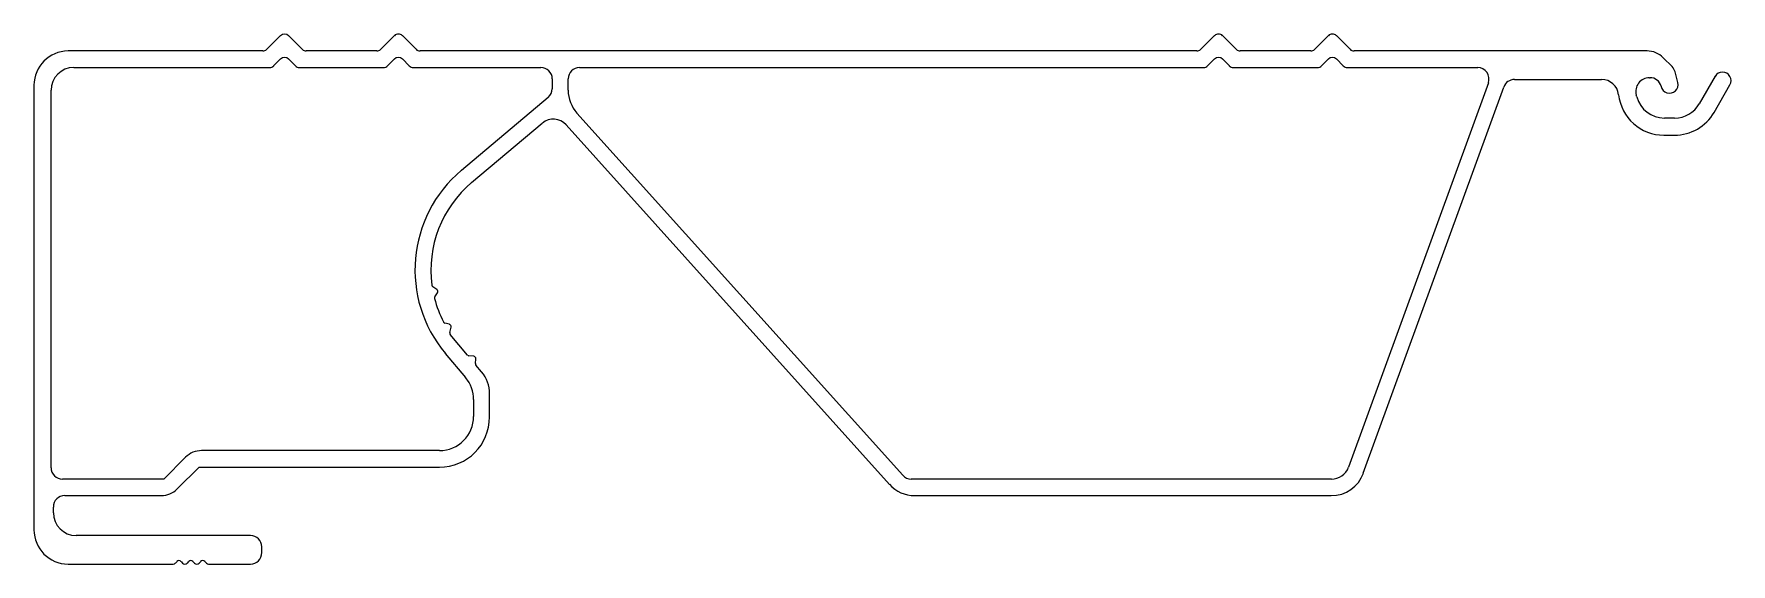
# Model space of a CAD drawing. Extents: x 1964 to 2113, y 2123 to 2170.
import ezdxf

# ---------------------------------------------------------------- set-up
doc = ezdxf.new("R2010")
doc.units = 0
doc.layers.get('0').update_dxf_attribs({"linetype": 'CONTINUOUS'})

msp = doc.modelspace()

# ---------------------------------------------------------------- linework, layer by layer
for p, q in [((1985.7, 2169.58), (1984.5, 2168.38)), ((1987.61, 2168.38), (1986.41, 2169.58)), ((1995.7, 2169.58), (1994.5, 2168.38)), ((1997.61, 2168.38), (1996.41, 2169.58)), ((2067.7, 2169.58), (2066.5, 2168.38)), ((2069.61, 2168.38), (2068.41, 2169.58)), ((2077.7, 2169.58), (2076.5, 2168.38)), ((2079.61, 2168.38), (2078.41, 2169.58)), ((1984.15, 2168.23), (1967.06, 2168.23)), ((1994.15, 2168.23), (1987.96, 2168.23)), ((2066.15, 2168.23), (1997.96, 2168.23)), ((2076.15, 2168.23), (2069.96, 2168.23)), ((2105.68, 2168.23), (2079.96, 2168.23)), ((1967.56, 2166.78), (1984.75, 2166.78)), ((1985.1, 2166.93), (1985.7, 2167.53)), ((1986.41, 2167.53), (1987.01, 2166.93)), ((1987.36, 2166.78), (1994.75, 2166.78)), ((1995.1, 2166.93), (1995.7, 2167.53)), ((1996.41, 2167.53), (1997.01, 2166.93)), ((1997.36, 2166.78), (2008.56, 2166.78)), ((2011.96, 2166.78), (2066.75, 2166.78)), ((2067.1, 2166.93), (2067.7, 2167.53)), ((2068.41, 2167.53), (2069.01, 2166.93)), ((2069.36, 2166.78), (2076.75, 2166.78)), ((2077.1, 2166.93), (2077.7, 2167.53)), ((2078.41, 2167.53), (2079.01, 2166.93)), ((2079.36, 2166.78), (2090.81, 2166.78)), ((2107.88, 2166.86), (2107.09, 2167.64)), ((1964.06, 2165.23), (1964.06, 2126.23)), ((2009.56, 2165.78), (2009.56, 2164.92)), ((2010.96, 2164.79), (2010.96, 2165.78)), ((2091.75, 2165.44), (2079.48, 2131.73)), ((2080.77, 2131.2), (2093.1, 2165.07)), ((2094.04, 2165.73), (2101.69, 2165.73)), ((2105.89, 2165.89), (2105.94, 2165.89)), ((2106.91, 2165.14), (2106.92, 2165.12)), ((2108.38, 2165.46), (2108.14, 2166.4)), ((2111.66, 2166.01), (2110.27, 2163.6)), ((2111.57, 2162.85), (2112.96, 2165.26)), ((1965.56, 2131.68), (1965.56, 2164.78)), ((2009.2, 2164.15), (2001.58, 2157.76)), ((2104.78, 2164.2), (2104.73, 2164.38)), ((2040.34, 2131.01), (2011.73, 2162.79)), ((2108.1, 2162.35), (2107.2, 2162.35)), ((2002.48, 2156.69), (2008.69, 2161.9)), ((2010.77, 2161.75), (2039.16, 2130.22)), ((2107.16, 2160.85), (2108.1, 2160.85)), ((1999.43, 2147.31), (1999.08, 2147.54)), ((1999.25, 2146.68), (1999.49, 2147.03)), ((2000.54, 2144.26), (2000.14, 2144.36)), ((2000.56, 2143.54), (2000.68, 2144.01)), ((2002.11, 2141.56), (2000.6, 2143.36)), ((2000.17, 2141.7), (2001.95, 2139.58)), ((2002.67, 2141.45), (2002.25, 2141.49)), ((2002.81, 2140.83), (2002.85, 2141.23)), ((2003.35, 2140.08), (2002.85, 2140.68)), ((2004.06, 2136.13), (2004.06, 2138.16)), ((2002.66, 2137.65), (2002.66, 2136.18)), ((1977.37, 2132.59), (1975.46, 2130.68)), ((1999.66, 2133.18), (1978.78, 2133.18)), ((1976.64, 2129.82), (1978.56, 2131.73)), ((1978.56, 2131.73), (1999.66, 2131.73)), ((1975.46, 2130.68), (1966.56, 2130.68)), ((1966.76, 2129.23), (1975.23, 2129.23)), ((2077.97, 2130.68), (2041.08, 2130.68)), ((2041.39, 2129.23), (2077.96, 2129.23)), ((1965.76, 2127.73), (1965.76, 2128.23)), ((1983.06, 2125.73), (1967.76, 2125.73)), ((1976.47, 2123.3), (1976.62, 2123.45)), ((1976.97, 2123.45), (1977.1, 2123.32)), ((1977.53, 2123.32), (1977.66, 2123.45)), ((1978.01, 2123.45), (1978.14, 2123.32)), ((1978.57, 2123.32), (1978.7, 2123.45)), ((1979.05, 2123.45), (1979.2, 2123.3)), ((1984.06, 2124.23), (1984.06, 2124.73)), ((1967.06, 2123.23), (1976.29, 2123.23)), ((1979.38, 2123.23), (1983.06, 2123.23))]:
    msp.add_line(p, q)
for centre, radius, start, end in [((1986.06, 2169.22), 0.5, 45, 135), ((1996.06, 2169.22), 0.5, 44.9999, 135.0001), ((2068.06, 2169.22), 0.5, 44.9999, 134.9999), ((2078.06, 2169.22), 0.5, 44.9999, 135.0001), ((1967.06, 2165.23), 3, 90, 180), ((1984.15, 2168.73), 0.5, 270, 315), ((1987.96, 2168.73), 0.5, 225, 270), ((1994.15, 2168.73), 0.5, 270, 315.0001), ((1997.96, 2168.73), 0.5, 224.9999, 270), ((2066.15, 2168.73), 0.5, 270, 314.9999), ((2069.96, 2168.73), 0.5, 224.9999, 270), ((2076.15, 2168.73), 0.5, 270, 315.0001), ((2079.96, 2168.73), 0.5, 224.9999, 270), ((2105.68, 2166.23), 2, 44.9999, 90), ((1967.56, 2164.78), 2, 90, 180), ((1984.75, 2167.28), 0.5, 270, 314.9998), ((1986.06, 2167.17), 0.5, 45.0001, 134.9998), ((1987.36, 2167.28), 0.5, 225.0001, 270), ((1994.75, 2167.28), 0.5, 270, 314.9999), ((1996.06, 2167.17), 0.5, 45, 134.9999), ((1997.36, 2167.28), 0.5, 225, 270), ((2008.56, 2165.78), 1, 0, 90), ((2011.96, 2165.78), 1, 90, 180), ((2066.75, 2167.28), 0.5, 270, 314.9998), ((2068.06, 2167.17), 0.5, 45.0002, 134.9998), ((2069.36, 2167.28), 0.5, 225.0002, 270), ((2076.75, 2167.28), 0.5, 270, 314.9998), ((2078.06, 2167.17), 0.5, 45.0002, 134.9998), ((2079.36, 2167.28), 0.5, 225.0002, 270), ((2090.81, 2165.78), 1, 340, 90), ((2107.17, 2166.15), 1, 14.2569, 44.9999), ((2094.04, 2164.73), 1, 90, 160), ((2101.69, 2164.23), 1.5, 6.4683, 90), ((2105.89, 2164.69), 1.2, 90, 195.1166), ((2105.94, 2164.89), 1, 14.2565, 90), ((2107.65, 2165.28), 0.751, 191.7787, 14.2569), ((2112.31, 2165.63), 0.75, 330, 150), ((2008.56, 2164.92), 1, 310, 0), ((2013.96, 2164.79), 3, 180, 222), ((2107.16, 2164.85), 4, 186.4683, 270), ((2107.2, 2164.85), 2.5, 195.1166, 270), ((2108.1, 2164.85), 2.5, 270, 330), ((2009.66, 2160.75), 1.5, 42, 130), ((2108.1, 2164.85), 4, 270, 330), ((2008.91, 2149.03), 11.4, 130, 220), ((2008.91, 2149.03), 10, 130, 187.7373), ((1999.2, 2147.71), 0.2, 187.7373, 236.1204), ((1999.32, 2147.14), 0.2, 326.1202, 56.1204), ((1999.42, 2146.57), 0.2, 146.1202, 194.503), ((2008.91, 2149.03), 10, 194.503, 207.1552), ((2000.19, 2144.55), 0.2, 207.1552, 255.5381), ((2000.49, 2144.06), 0.2, 345.538, 75.5381), ((2000.76, 2143.49), 0.2, 165.538, 219.9999), ((2002.27, 2141.69), 0.2, 219.9999, 264.1313), ((2002.65, 2141.25), 0.2, 354.1315, 84.1313), ((2003.01, 2140.81), 0.2, 174.1315, 220.0001), ((2001.06, 2138.16), 3, 0, 40.0001), ((1999.66, 2137.65), 3, 0, 40), ((1999.66, 2136.18), 3, 270, 360), ((1999.66, 2136.13), 4.4, 270, 360), ((1978.78, 2131.18), 2, 90, 135), ((1966.56, 2131.68), 1, 180, 270), ((2041.08, 2131.68), 1, 222, 270), ((2077.96, 2132.23), 3, 270, 340), ((2077.97, 2132.28), 1.6, 270, 340), ((1966.76, 2128.23), 1, 90, 180), ((1975.23, 2131.23), 2, 270, 315), ((2041.39, 2132.23), 3, 222, 270), ((1967.76, 2127.73), 2, 180, 270), ((1967.06, 2126.23), 3, 180, 270), ((1983.06, 2124.73), 1, 0, 90), ((1976.29, 2123.48), 0.25, 270, 315), ((1976.79, 2123.28), 0.25, 45, 135), ((1977.31, 2123.53), 0.3, 225, 315), ((1977.83, 2123.28), 0.25, 45, 135), ((1978.35, 2123.53), 0.3, 225, 315), ((1978.87, 2123.28), 0.25, 45, 135), ((1979.38, 2123.48), 0.25, 225, 270), ((1983.06, 2124.23), 1, 270, 360)]:
    msp.add_arc(centre, radius, start, end)

doc.saveas('drawing.dxf')
